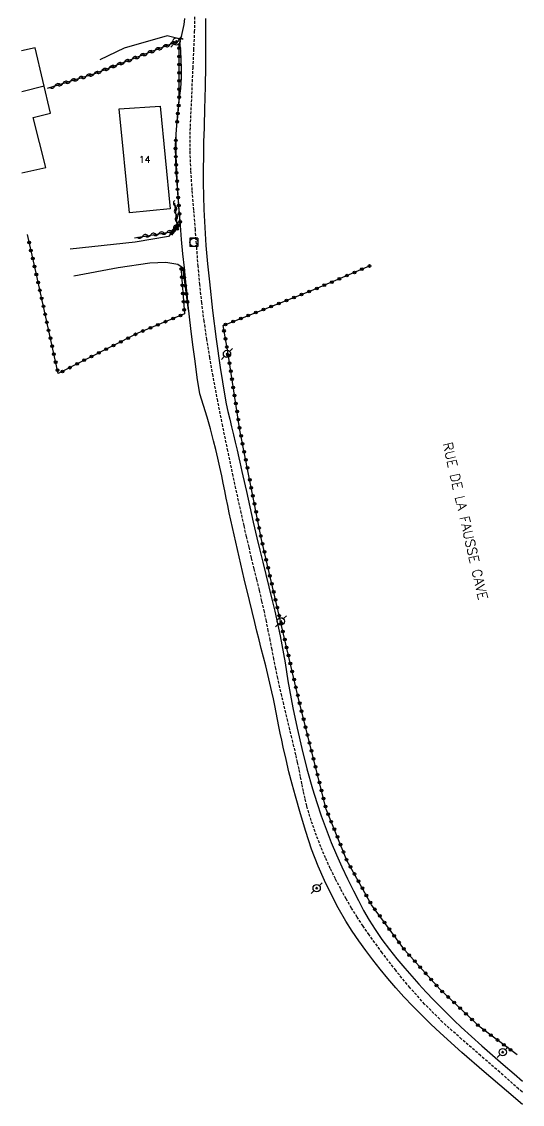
# Model space of a CAD drawing. Header units: millimetres. Extents: x 173000 to 174000, y 134000 to 135000.
# Drawn here: x 173908.2 to 174000, y 134055.8 to 134254.3 of the extents above; entities that cross this region are included whole.
import ezdxf
from ezdxf.enums import TextEntityAlignment as Align

# ---------------------------------------------------------------- set-up
doc = ezdxf.new("R2010")
doc.units = ezdxf.units.MM
doc.linetypes.add('DASHED', pattern=[0.75, 0.5, -0.25])
doc.layers.get('0').update_dxf_attribs({"linetype": 'CONTINUOUS'})
for name, color, linetype in [('W0001', 6, 'DASHED'), ('W0008', 7, 'CONTINUOUS'), ('W0017', 7, 'CONTINUOUS'), ('W0101', 7, 'CONTINUOUS'), ('W0104', 1, 'CONTINUOUS'), ('W0310', 3, 'CONTINUOUS'), ('W0323', 7, 'CONTINUOUS'), ('W0420', 7, 'CONTINUOUS'), ('W0473', 7, 'CONTINUOUS'), ('W0989', 7, 'CONTINUOUS'), ('W0991', 7, 'CONTINUOUS')]:
    doc.layers.add(name, color=color, linetype=linetype)
doc.styles.get("Standard").update_dxf_attribs({"font": 'romans.shx', "width": 0.85})

# ---------------------------------------------------------------- blocks, each defined once
blk = doc.blocks.new('T473')
for p, q in [((-0.166667, 0.166667), (0.166667, -0.166667)), ((-0.166667, -0.166667), (0.166667, 0.166667)), ((0.500001, 0.500001), (1.000002, 1.000002)), ((-1.000002, -1.000002), (-0.500001, -0.500001))]:
    blk.add_line(p, q)
blk.add_ellipse((0, 0), major_axis=(0.471405, 0.471405), ratio=1, start_param=5.4977871438, end_param=11.780972451)
blk = doc.blocks.new('T420')
for p, q in [((0.75, 0.75), (-0.75, 0.75)), ((-0.75, 0.75), (-0.75, -0.75)), ((0.75, 0.75), (0.75, -0.75)), ((0.75, -0.75), (-0.75, -0.75))]:
    blk.add_line(p, q)
blk.add_ellipse((0, 0), major_axis=(-0.53, 0.53), ratio=1, start_param=3.926991, end_param=10.210176)
blk = doc.blocks.new('t323o')
at = {"color": 0, "linetype": 'Continuous'}
for radius in [0.25, 0.15]:
    blk.add_circle((0, 0), radius, dxfattribs=at)
blk = doc.blocks.new('t310o')
at = {"color": 0, "linetype": 'Continuous'}
for centre, start, end in [((-0.5, 0.38), 216.8699, 323.1304), ((0.5, -0.37), 36.8699, 143.1303)]:
    blk.add_arc(centre, 0.625, start, end, dxfattribs=at)

msp = doc.modelspace()

# ---------------------------------------------------------------- linework, layer by layer
at = {"layer": 'W0001'}
for points in [[(173946.96, 134171), (173945.99, 134175.58), (173945.04, 134180.16), (173944.13, 134184.75), (173943.27, 134189.35), (173942.69, 134192.69), (173942.15, 134196.03), (173941.65, 134199.39), (173941.21, 134202.75), (173940.85, 134206.1), (173940.55, 134209.46), (173940.29, 134212.82), (173940.04, 134216.19), (173939.75, 134219.8), (173939.45, 134223.42), (173939.2, 134227.04), (173939.07, 134230.66), (173939.06, 134232.15), (173939.08, 134233.63), (173939.13, 134235.11), (173939.19, 134236.59), (173939.26, 134238.07), (173939.33, 134239.54), (173939.4, 134241.02), (173939.45, 134242.5), (173939.6, 134245.81), (173939.76, 134249.12), (173939.9, 134252.44), (173939.93, 134255.75)], [(174000, 134058.01), (173999.32, 134058.59), (173995.86, 134061.65), (173992.35, 134064.69), (173988.83, 134067.73), (173985.37, 134070.85), (173982.08, 134074.14), (173979.35, 134077.18), (173976.77, 134080.33), (173974.29, 134083.57), (173971.89, 134086.86), (173970.78, 134088.46), (173969.72, 134090.09), (173968.69, 134091.74), (173967.71, 134093.42), (173966.69, 134095.26), (173965.71, 134097.13), (173964.78, 134099.02), (173963.91, 134100.94), (173963.05, 134102.97), (173962.24, 134105.03), (173961.5, 134107.11), (173960.83, 134109.21), (173960.46, 134110.53), (173960.14, 134111.85), (173959.84, 134113.19), (173959.57, 134114.52), (173959.31, 134115.86), (173959.05, 134117.2), (173958.77, 134118.53), (173958.48, 134119.86), (173958.11, 134121.41), (173957.74, 134122.95), (173957.36, 134124.49), (173956.98, 134126.03), (173956.6, 134127.58), (173956.23, 134129.12), (173955.86, 134130.66), (173955.51, 134132.21), (173955.14, 134133.94), (173954.78, 134135.67), (173954.43, 134137.41), (173954.1, 134139.14), (173953.76, 134140.88), (173953.41, 134142.61), (173953.06, 134144.35), (173952.69, 134146.08), (173952.24, 134148.06), (173951.78, 134150.04), (173951.31, 134152.02), (173950.83, 134153.99), (173950.34, 134155.97), (173949.87, 134157.94), (173949.4, 134159.92), (173948.96, 134161.9), (173948.45, 134164.18), (173947.95, 134166.45), (173947.46, 134168.72), (173946.96, 134171)]]:
    msp.add_lwpolyline(points, dxfattribs=at)
at = {"layer": 'W0008'}
for points in [[(173937.17, 134250.55), (173937.47, 134251.62), (173937.73, 134252.7), (173937.95, 134253.8), (173938.11, 134254.9)], [(173941.88, 134254.89), (173941.91, 134253.17), (173941.92, 134251.45), (173941.91, 134248.58), (173941.87, 134245.7), (173941.82, 134242.83), (173941.76, 134239.95), (173941.73, 134238.67), (173941.69, 134237.39), (173941.66, 134236.1), (173941.62, 134234.82), (173941.58, 134233.54), (173941.55, 134232.26), (173941.52, 134230.97), (173941.5, 134229.69), (173941.48, 134227.23), (173941.47, 134224.78), (173941.5, 134222.32), (173941.57, 134219.87), (173941.75, 134216.55), (173941.98, 134213.24), (173942.27, 134209.93), (173942.61, 134206.63), (173943.19, 134201.37), (173943.83, 134196.11), (173944.57, 134190.87), (173945.44, 134185.64), (173945.71, 134184.22), (173946.01, 134182.8), (173946.33, 134181.39), (173946.66, 134179.98), (173947.01, 134178.57), (173947.35, 134177.17), (173947.68, 134175.76), (173948.01, 134174.35), (173948.2, 134173.51), (173948.39, 134172.67), (173948.57, 134171.84), (173948.76, 134171)], [(173940.85, 134186.05), (173940.39, 134189.05), (173939.97, 134192.05), (173939.56, 134195.06), (173939.18, 134198.07), (173938.94, 134200.18), (173938.71, 134202.3), (173938.5, 134204.42), (173938.29, 134206.54), (173938.02, 134209.14), (173937.76, 134211.74), (173937.51, 134214.34), (173937.28, 134216.94), (173937.09, 134219.38), (173936.92, 134221.82), (173936.77, 134224.27), (173936.65, 134226.72), (173936.58, 134228.27), (173936.51, 134229.82), (173936.48, 134231.37), (173936.5, 134232.92), (173936.53, 134233.69), (173936.58, 134234.47), (173936.64, 134235.24), (173936.71, 134236.01), (173936.79, 134236.78), (173936.87, 134237.55), (173936.95, 134238.32), (173937.02, 134239.09), (173937.15, 134240.37), (173937.31, 134241.65), (173937.44, 134242.94), (173937.51, 134244.23), (173937.51, 134245.81), (173937.45, 134247.39), (173937.34, 134248.97), (173937.17, 134250.55)], [(173944.86, 134171), (173944.51, 134172.62), (173944.14, 134174.24), (173943.76, 134175.85), (173943.36, 134177.46), (173942.79, 134179.62), (173942.18, 134181.78), (173941.54, 134183.92), (173940.86, 134186.05)], [(174000, 134055.75), (173997.08, 134058.22), (173992.98, 134061.7), (173988.92, 134065.23), (173984.93, 134068.84), (173983.22, 134070.46), (173981.54, 134072.1), (173979.89, 134073.77), (173978.27, 134075.48), (173976.79, 134077.13), (173975.34, 134078.81), (173973.94, 134080.52), (173972.57, 134082.27), (173971.27, 134083.99), (173970, 134085.75), (173968.79, 134087.53), (173967.64, 134089.37), (173966.24, 134091.81), (173964.92, 134094.3), (173963.69, 134096.83), (173962.56, 134099.42), (173961.36, 134102.57), (173960.3, 134105.78), (173959.33, 134109.01), (173958.39, 134112.26), (173957.78, 134114.5), (173957.2, 134116.75), (173956.67, 134119.01), (173956.14, 134121.27), (173955.87, 134122.53), (173955.61, 134123.8), (173955.35, 134125.07), (173955.11, 134126.34), (173954.86, 134127.61), (173954.61, 134128.88), (173954.35, 134130.15), (173954.08, 134131.41), (173953.71, 134133.01), (173953.33, 134134.6), (173952.93, 134136.2), (173952.53, 134137.79), (173952.13, 134139.38), (173951.72, 134140.97), (173951.32, 134142.56), (173950.93, 134144.15), (173949.97, 134148.15), (173949.01, 134152.16), (173948.07, 134156.17), (173947.14, 134160.18), (173946.84, 134161.53), (173946.55, 134162.88), (173946.26, 134164.24), (173945.98, 134165.59), (173945.7, 134166.94), (173945.42, 134168.3), (173945.14, 134169.65), (173944.86, 134171)], [(173948.76, 134171), (173949.39, 134168.17), (173950.02, 134165.33), (173950.65, 134162.5), (173951.3, 134159.67), (173951.83, 134157.42), (173952.38, 134155.17), (173952.94, 134152.93), (173953.5, 134150.68), (173954.05, 134148.43), (173954.59, 134146.18), (173955.11, 134143.93), (173955.59, 134141.66), (173955.91, 134140.02), (173956.21, 134138.37), (173956.48, 134136.72), (173956.75, 134135.06), (173957.01, 134133.41), (173957.29, 134131.76), (173957.58, 134130.11), (173957.91, 134128.46), (173958.71, 134124.73), (173959.57, 134121.01), (173960.49, 134117.31), (173961.52, 134113.63), (173962.29, 134111.13), (173963.12, 134108.65), (173964, 134106.19), (173964.95, 134103.75), (173965.89, 134101.51), (173966.88, 134099.29), (173967.92, 134097.1), (173969.01, 134094.92), (173969.93, 134093.11), (173970.89, 134091.3), (173971.9, 134089.52), (173972.98, 134087.79), (173974.25, 134085.96), (173975.61, 134084.18), (173977.01, 134082.45), (173978.44, 134080.73), (173979.72, 134079.24), (173981.03, 134077.78), (173982.37, 134076.34), (173983.73, 134074.91), (173984.96, 134073.64), (173986.22, 134072.39), (173987.5, 134071.15), (173988.78, 134069.93), (173990.68, 134068.19), (173992.6, 134066.47), (173994.54, 134064.77), (173996.48, 134063.07), (173998.48, 134061.33), (174000, 134060.03)]]:
    msp.add_lwpolyline(points, dxfattribs=at)
at = {"layer": 'W0017'}
for points in [[(173937.29, 134251.11), (173934.84, 134251.72), (173926.95, 134249.44), (173922.49, 134247.32)], [(173937.25, 134217.29), (173936.17, 134216.12), (173935.11, 134214.9)], [(173935.11, 134214.9), (173929.01, 134213.89), (173917.05, 134212.6)], [(173938.04, 134208.95), (173936.84, 134209.77), (173934.64, 134210.15), (173931.68, 134210.01), (173925.89, 134209.15), (173917.72, 134207.64)]]:
    msp.add_lwpolyline(points, dxfattribs=at)
at = {"layer": 'W0101'}
msp.add_lwpolyline([(173933.57, 134238.85), (173935.4, 134220.02), (173927.93, 134219.24), (173926.04, 134238.35)], close=True, dxfattribs=at)
at = {"layer": 'W0104'}
for points in [[(173908.23, 134226.57), (173912.61, 134227.57), (173910.27, 134236.75), (173913.48, 134237.55), (173910.67, 134249.53), (173908.17, 134248.95)], [(173912.32, 134242.5), (173908.19, 134241.47)]]:
    msp.add_lwpolyline(points, dxfattribs=at)
at = {"layer": 'W0310'}
for points in [[(173936.94, 134250.76), (173921.53, 134244.77), (173912.85, 134242.09)], [(173928.86, 134214.69), (173935.57, 134215.78), (173936.69, 134217.08), (173936.27, 134221.05)]]:
    msp.add_lwpolyline(points, dxfattribs=at)
at = {"layer": 'W0323'}
for points in [[(173936.56, 134234.48), (173936.82, 134237.56), (173937.08, 134239.99), (173937.05, 134250.39)], [(173935.71, 134215.17), (173937.3, 134217.12), (173936.92, 134221.26), (173936.53, 134227.15), (173936.37, 134231.17), (173936.45, 134233.11)], [(173937.38, 134209.43), (173938.04, 134200.74), (173929.5, 134197.21), (173914.86, 134189.78), (173910.76, 134208.47), (173909.22, 134215.28)], [(173938.75, 134201.43), (173937.79, 134208.95)], [(173949.86, 134171), (173948.21, 134179.39), (173946.02, 134193.38), (173945.11, 134198.61), (173961.36, 134204.99), (173971.96, 134209.51)], [(173999.02, 134064.86), (173992.27, 134069.91), (173984.88, 134076.88), (173978.42, 134084.05), (173972.35, 134092.35), (173967.81, 134100.5), (173964.02, 134109.9), (173959.08, 134129.62), (173952.15, 134159.36), (173949.86, 134171)]]:
    msp.add_lwpolyline(points, dxfattribs=at)

# ---------------------------------------------------------------- block references
at = {"layer": 'W0310'}
for p, rotation in [((173934.04, 134249.63), 201.2313082371593), ((173935.43, 134250.18), 201.2313082371593), ((173936.83, 134250.72), 201.2313082371593), ((173929.84, 134248), 201.2313082371593), ((173931.24, 134248.55), 201.2313082371593), ((173932.64, 134249.09), 201.2313082371593), ((173924.25, 134245.83), 201.2313082371593), ((173925.65, 134246.37), 201.2313082371593), ((173927.05, 134246.92), 201.2313082371593), ((173928.44, 134247.46), 201.2313082371593), ((173918.58, 134243.86), 197.1597909146547), ((173920.02, 134244.31), 197.1597909146547), ((173921.45, 134244.75), 197.1597909146547), ((173922.85, 134245.29), 201.2313082371593), ((173914.28, 134242.54), 197.1597909146547), ((173915.72, 134242.98), 197.1597909146547), ((173917.15, 134243.42), 197.1597909146547), ((173936.32, 134220.54), 96.10376806499173), ((173936.48, 134219.05), 96.10376806499173), ((173936.64, 134217.56), 96.10376806499173), ((173936.03, 134216.31), 49.19293096171261), ((173930.34, 134214.93), 9.23102961701074), ((173931.82, 134215.17), 9.23102961701074), ((173933.3, 134215.41), 9.23102961701074), ((173934.78, 134215.65), 9.23102961701074)]:
    msp.add_blockref('t310o', p, dxfattribs=dict(at, rotation=rotation))
at = {"layer": 'W0323'}
for p, rotation in [((173937.06, 134249.45), 90.17063732471284), ((173937.06, 134247.95), 90.17063732471284), ((173937.07, 134246.45), 90.17063732471284), ((173937.07, 134244.95), 90.17063732471284), ((173937.07, 134243.45), 90.17063732471284), ((173937.08, 134241.95), 90.17063732471284), ((173937.08, 134240.45), 90.17063732471284), ((173936.97, 134238.96), 83.66759124423311), ((173936.69, 134235.97), 85.33012948989374), ((173936.81, 134237.47), 85.33012948989374), ((173936.43, 134232.56), 87.7270822125341), ((173936.38, 134231.06), 92.22340829623896), ((173936.44, 134229.56), 92.22340829623896), ((173936.49, 134228.07), 92.22340829623896), ((173936.57, 134226.57), 93.73476161194463), ((173936.67, 134225.07), 93.73476161194463), ((173936.76, 134223.57), 93.73476161194463), ((173936.86, 134222.08), 93.73476161194463), ((173936.98, 134220.58), 95.37040815936093), ((173937.12, 134219.09), 95.37040815936093), ((173936.66, 134216.33), 50.66582082482749), ((173937.26, 134217.59), 95.37040815936093), ((173909.55, 134213.82), 102.7656376972939), ((173909.88, 134212.36), 102.7656376972939), ((173910.21, 134210.89), 102.7656376972939), ((173910.55, 134209.43), 102.7656376972939), ((173937.42, 134208.95), 274.3255564797001), ((173937.8, 134208.87), 97.33207927643618), ((173969.2, 134208.33), 23.08543590398245), ((173970.58, 134208.92), 23.08543590398245), ((173971.96, 134209.51), 23.08543590398245), ((173910.87, 134207.97), 102.3637749051948), ((173911.2, 134206.5), 102.3637749051948), ((173937.53, 134207.46), 274.3255564797001), ((173937.99, 134207.38), 97.33207927643618), ((173965.06, 134206.56), 23.08543590398245), ((173966.44, 134207.15), 23.08543590398245), ((173967.82, 134207.74), 23.08543590398245), ((173911.52, 134205.04), 102.3637749051948), ((173937.64, 134205.96), 274.3255564797001), ((173937.75, 134204.46), 274.3255564797001), ((173938.18, 134205.9), 97.33207927643618), ((173938.37, 134204.41), 97.33207927643618), ((173959.52, 134204.26), 21.44010161615326), ((173960.91, 134204.81), 21.44010161615326), ((173962.3, 134205.39), 23.08543590398245), ((173963.68, 134205.98), 23.08543590398245), ((173911.84, 134203.57), 102.3637749051948), ((173912.16, 134202.11), 102.3637749051948), ((173937.87, 134202.97), 274.3255564797001), ((173938.56, 134202.92), 97.33207927643618), ((173953.93, 134202.07), 21.44010161615326), ((173955.33, 134202.62), 21.44010161615326), ((173956.73, 134203.17), 21.44010161615326), ((173958.12, 134203.72), 21.44010161615326), ((173912.48, 134200.64), 102.3637749051948), ((173937.33, 134200.45), 202.5120415870438), ((173937.98, 134201.47), 274.3255564797001), ((173949.74, 134200.43), 21.44010161615326), ((173951.14, 134200.98), 21.44010161615326), ((173952.54, 134201.52), 21.44010161615326), ((173912.8, 134199.18), 102.3637749051948), ((173931.78, 134198.15), 202.5120415870438), ((173933.17, 134198.73), 202.5120415870438), ((173934.55, 134199.3), 202.5120415870438), ((173935.94, 134199.88), 202.5120415870438), ((173945.56, 134198.78), 21.44010161615326), ((173946.95, 134199.33), 21.44010161615326), ((173948.35, 134199.88), 21.44010161615326), ((173913.12, 134197.71), 102.3637749051948), ((173913.44, 134196.25), 102.3637749051948), ((173927.69, 134196.29), 206.8865834500904), ((173929.03, 134196.97), 206.8865834500904), ((173930.4, 134197.58), 202.5120415870438), ((173945.28, 134197.6), 99.96854964618954), ((173913.76, 134194.78), 102.3637749051948), ((173923.68, 134194.25), 206.8865834500904), ((173925.01, 134194.93), 206.8865834500904), ((173926.35, 134195.61), 206.8865834500904), ((173945.54, 134196.13), 99.96854964618954), ((173945.8, 134194.65), 99.96854964618954), ((173914.09, 134193.32), 102.3637749051948), ((173919.66, 134192.22), 206.8865834500904), ((173921, 134192.9), 206.8865834500904), ((173922.34, 134193.58), 206.8865834500904), ((173946.06, 134193.17), 98.88490684521845), ((173914.41, 134191.85), 102.3637749051948), ((173914.73, 134190.38), 102.3637749051948), ((173915.65, 134190.18), 206.8865834500904), ((173916.99, 134190.86), 206.8865834500904), ((173918.33, 134191.54), 206.8865834500904), ((173946.29, 134191.69), 98.88490684521845), ((173946.52, 134190.21), 98.88490684521845), ((173946.75, 134188.73), 98.88490684521845), ((173946.98, 134187.24), 98.88490684521845), ((173947.21, 134185.76), 98.88490684521845), ((173947.45, 134184.28), 98.88490684521845), ((173947.68, 134182.8), 98.88490684521845), ((173947.91, 134181.32), 98.88490684521845), ((173948.14, 134179.83), 98.88490684521845), ((173948.41, 134178.36), 101.1355074244234), ((173948.7, 134176.89), 101.1355074244234), ((173948.99, 134175.42), 101.1355074244234), ((173949.28, 134173.94), 101.1355074244234), ((173949.57, 134172.47), 101.1355074244234), ((173950, 134170.29), 101.135507424407), ((173950.29, 134168.82), 101.135507424407), ((173950.58, 134167.35), 101.135507424407), ((173950.87, 134165.88), 101.135507424407), ((173951.16, 134164.41), 101.135507424407), ((173951.45, 134162.94), 101.135507424407), ((173951.74, 134161.46), 101.135507424407), ((173952.03, 134159.99), 101.135507424407), ((173952.35, 134158.53), 103.1071549449395), ((173952.69, 134157.07), 103.1071549449395), ((173953.03, 134155.6), 103.1071549449395), ((173953.37, 134154.14), 103.1071549449395), ((173953.71, 134152.68), 103.1071549449395), ((173954.05, 134151.22), 103.1071549449395), ((173954.39, 134149.76), 103.1071549449395), ((173954.73, 134148.3), 103.1071549449395), ((173955.07, 134146.84), 103.1071549449395), ((173955.41, 134145.38), 103.1071549449395), ((173955.75, 134143.92), 103.1071549449395), ((173956.09, 134142.46), 103.1071549449395), ((173956.43, 134140.99), 103.1071549449395), ((173956.77, 134139.53), 103.1071549449395), ((173957.11, 134138.07), 103.1071549449395), ((173957.45, 134136.61), 103.1071549449395), ((173957.79, 134135.15), 103.1071549449395), ((173958.13, 134133.69), 103.1071549449395), ((173958.47, 134132.23), 103.1071549449395), ((173958.81, 134130.77), 103.1071549449395), ((173959.16, 134129.31), 104.0834072284235), ((173959.52, 134127.85), 104.0834072284235), ((173959.89, 134126.4), 104.0834072284235), ((173960.25, 134124.94), 104.0834072284235), ((173960.62, 134123.49), 104.0834072284235), ((173960.98, 134122.03), 104.0834072284235), ((173961.35, 134120.58), 104.0834072284235), ((173961.71, 134119.12), 104.0834072284235), ((173962.08, 134117.67), 104.0834072284235), ((173962.44, 134116.21), 104.0834072284235), ((173962.81, 134114.76), 104.0834072284235), ((173963.17, 134113.3), 104.0834072284235), ((173963.54, 134111.85), 104.0834072284235), ((173963.9, 134110.4), 104.0834072284235), ((173964.39, 134108.98), 111.9451785862873), ((173964.96, 134107.59), 111.9451785862873), ((173965.52, 134106.2), 111.9451785862873), ((173966.08, 134104.81), 111.9451785862873), ((173966.64, 134103.42), 111.9451785862873), ((173967.2, 134102.03), 111.9451785862873), ((173967.76, 134100.63), 111.9451785862873), ((173968.47, 134099.32), 119.0766792579745), ((173969.2, 134098), 119.0766792579745), ((173969.93, 134096.69), 119.0766792579745), ((173970.66, 134095.38), 119.0766792579745), ((173971.39, 134094.07), 119.0766792579745), ((173972.12, 134092.76), 119.0766792579745), ((173972.95, 134091.52), 126.2154803347426), ((173973.84, 134090.31), 126.2154803347426), ((173974.72, 134089.1), 126.2154803347426), ((173975.61, 134087.89), 126.2154803347426), ((173976.5, 134086.68), 126.2154803347426), ((173977.38, 134085.47), 126.2154803347426), ((173978.27, 134084.26), 126.2154803347426), ((173979.25, 134083.13), 132.0061831466161), ((173980.26, 134082.01), 132.0061831466161), ((173981.26, 134080.9), 132.0061831466161), ((173982.27, 134079.78), 132.0061831466161), ((173983.27, 134078.67), 132.0061831466161), ((173984.27, 134077.55), 132.0061831466161), ((173985.31, 134076.47), 136.6509250704584), ((173986.4, 134075.44), 136.6509250704584), ((173987.49, 134074.41), 136.6509250704584), ((173988.58, 134073.38), 136.6509250704584), ((173989.67, 134072.35), 136.6509250704584), ((173990.77, 134071.32), 136.6509250704584), ((173991.86, 134070.29), 136.6509250704584), ((173993.02, 134069.35), 143.2238582593383), ((173994.22, 134068.45), 143.2238582593383), ((173995.42, 134067.55), 143.2238582593383), ((173996.62, 134066.65), 143.2238582593383), ((173997.82, 134065.76), 143.2238582593383)]:
    msp.add_blockref('t323o', p, dxfattribs=dict(at, rotation=rotation))
at = {"layer": 'W0420'}
msp.add_blockref('T420', (173939.76, 134213.86), dxfattribs=at)
at = {"layer": 'W0473'}
for p in [(173936.55, 134250.67), (173945.83, 134193.38), (173955.72, 134144.34), (173962.28, 134095.4), (173996.4, 134065.33)]:
    msp.add_blockref('T473', p, dxfattribs=at)

# ---------------------------------------------------------------- texts
at = {"layer": 'W0989'}
msp.add_text('RUE DE LA FAUSSE CAVE', height=1.75, rotation=282.8529, dxfattribs=at).set_placement((173985.4, 134176.95))
at = {"layer": 'W0991'}
msp.add_text('14', height=1.25, dxfattribs=at).set_placement((173930.74, 134229.05), align=Align.MIDDLE_CENTER)

doc.saveas('drawing.dxf')
